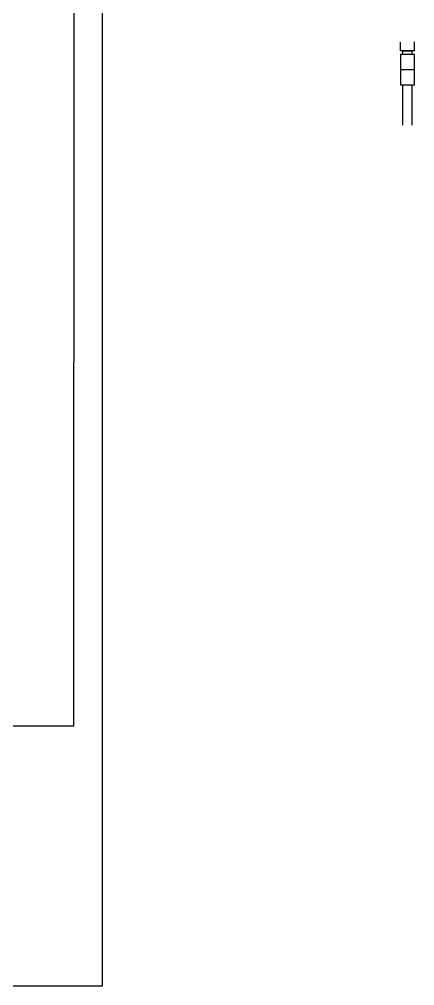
# Model space of a CAD drawing. Header units: millimetres. Extents: x 3609 to 5941, y 2453 to 3731.
# Drawn here: x 4456.3 to 4544.2, y 2453.1 to 2668.1 of the extents above; entities that cross this region are included whole.
import ezdxf

# ---------------------------------------------------------------- set-up
doc = ezdxf.new("R2010")
doc.units = ezdxf.units.MM

msp = doc.modelspace()

# ---------------------------------------------------------------- linework, layer by layer
for p, q in [((4474.79, 2453.1), (4474.79, 2905.1)), ((4468.43, 2510.9), (4468.58, 2846.92)), ((4541.02, 2661.02), (4541.02, 2662.98)), ((4544.18, 2660.96), (4544.18, 2663.05)), ((4544.18, 2661.02), (4541.02, 2661.02)), ((4543.67, 2660.96), (4541.52, 2660.96)), ((4541.52, 2660.96), (4541.52, 2660.25)), ((4543.67, 2660.25), (4543.67, 2660.96)), ((4541.52, 2656.88), (4541.52, 2656.83)), ((4543.67, 2656.83), (4543.67, 2656.88)), ((4541.52, 2653.46), (4541.52, 2644.52)), ((4543.67, 2644.52), (4543.67, 2653.46)), ((4138.43, 2510.9), (4468.43, 2510.9)), ((4131.79, 2453.1), (4474.79, 2453.1))]:
    msp.add_line(p, q)
for points in [[(4544.19, 2660.25), (4541.04, 2660.25), (4541.04, 2656.88), (4544.19, 2656.88)], [(4544.19, 2656.83), (4541.04, 2656.83), (4541.04, 2653.46), (4544.19, 2653.46)]]:
    msp.add_lwpolyline(points, close=True)

doc.saveas('drawing.dxf')
